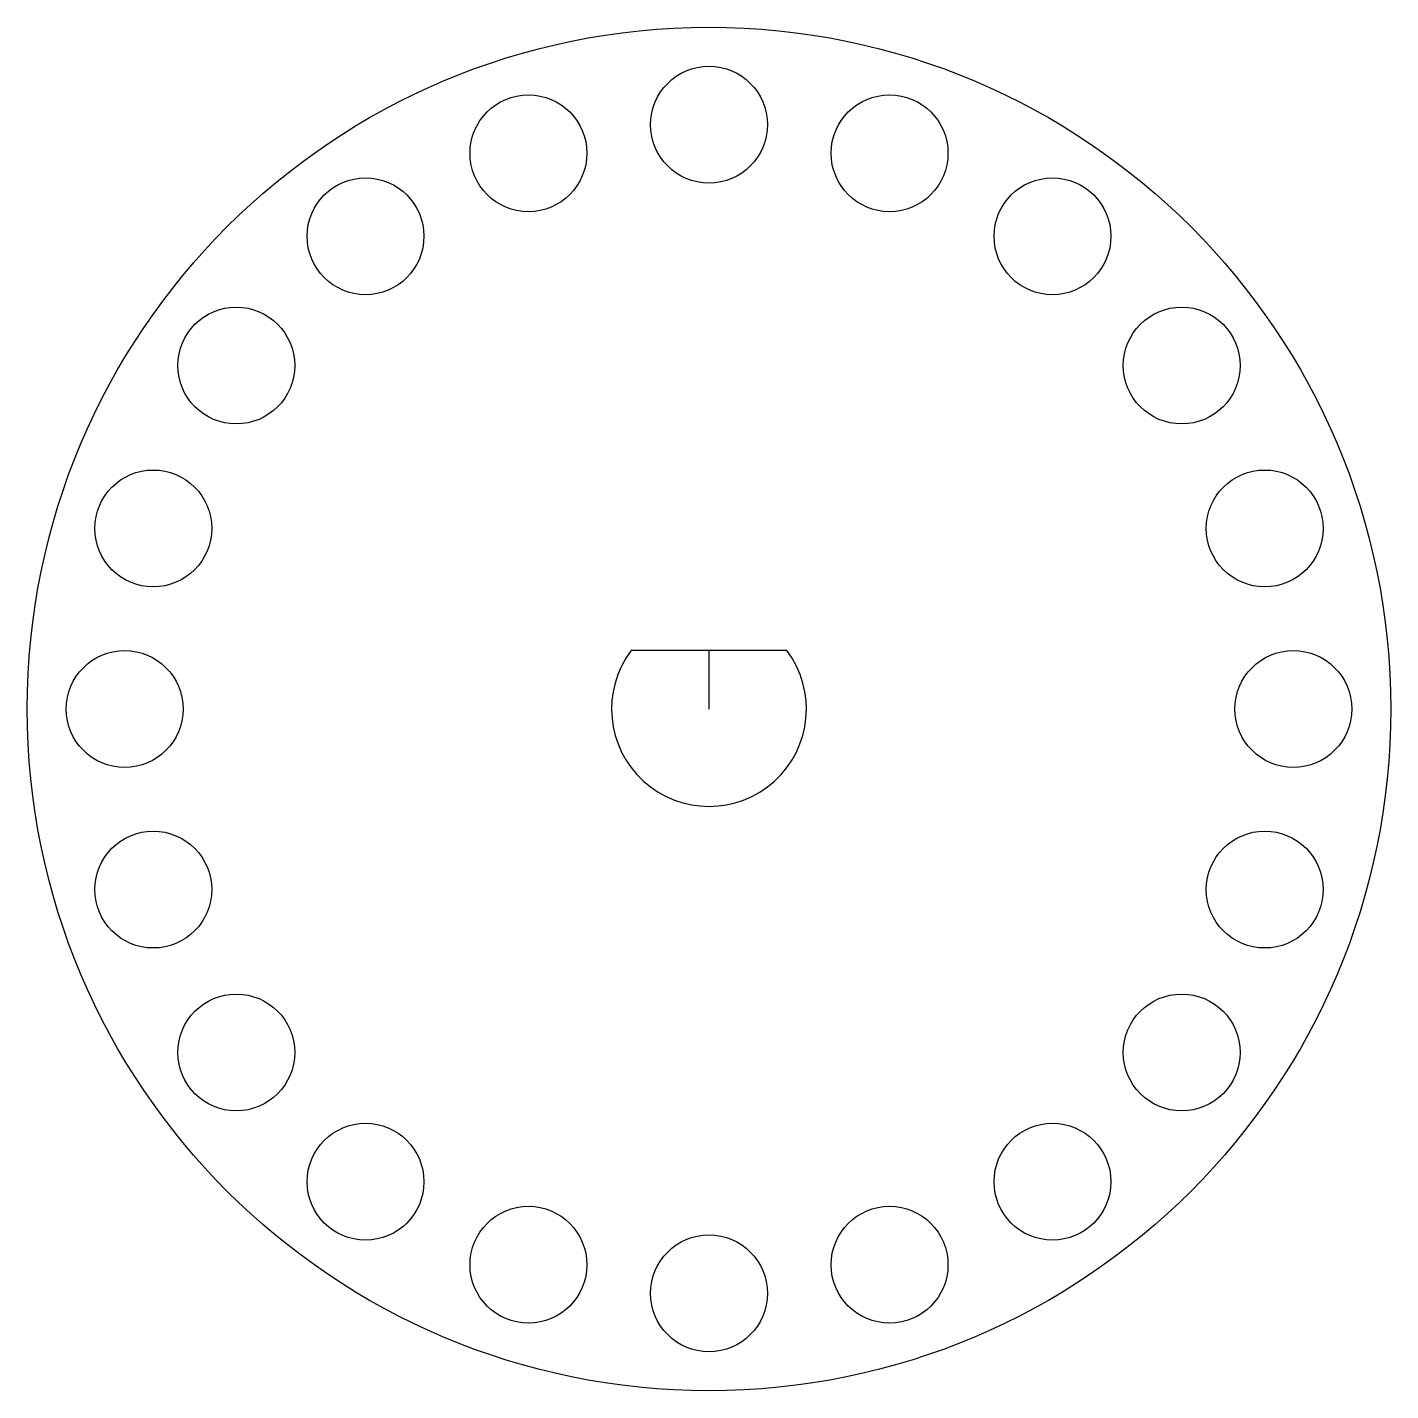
# Model space of a CAD drawing. Header units: millimetres. Extents: x -17.5 to 17.5, y -17.5 to 17.5.
import ezdxf

# ---------------------------------------------------------------- set-up
doc = ezdxf.new("R2010")
doc.units = ezdxf.units.MM
doc.layers.get('0').update_dxf_attribs({"linetype": 'CONTINUOUS'})

msp = doc.modelspace()

# ---------------------------------------------------------------- linework, layer by layer
msp.add_line((0, 0), (0, 1.5))
msp.add_lwpolyline([(2, 1.5), (0, 1.5), (-2, 1.5, 2)], format="xyb", close=True)
for centre, radius in [((0, 0), 17.5), ((0, 15), 1.5), ((-4.635, 14.266), 1.5), ((4.635, 14.266), 1.5), ((-8.817, 12.135), 1.5), ((8.817, 12.135), 1.5), ((-12.135, 8.817), 1.5), ((12.135, 8.817), 1.5), ((-14.266, 4.635), 1.5), ((14.266, 4.635), 1.5), ((-15, 0), 1.5), ((15, 0), 1.5), ((-14.266, -4.635), 1.5), ((14.266, -4.635), 1.5), ((-12.135, -8.817), 1.5), ((12.135, -8.817), 1.5), ((-8.817, -12.135), 1.5), ((8.817, -12.135), 1.5), ((-4.635, -14.266), 1.5), ((4.635, -14.266), 1.5), ((0, -15), 1.5)]:
    msp.add_circle(centre, radius)

doc.saveas('drawing.dxf')
